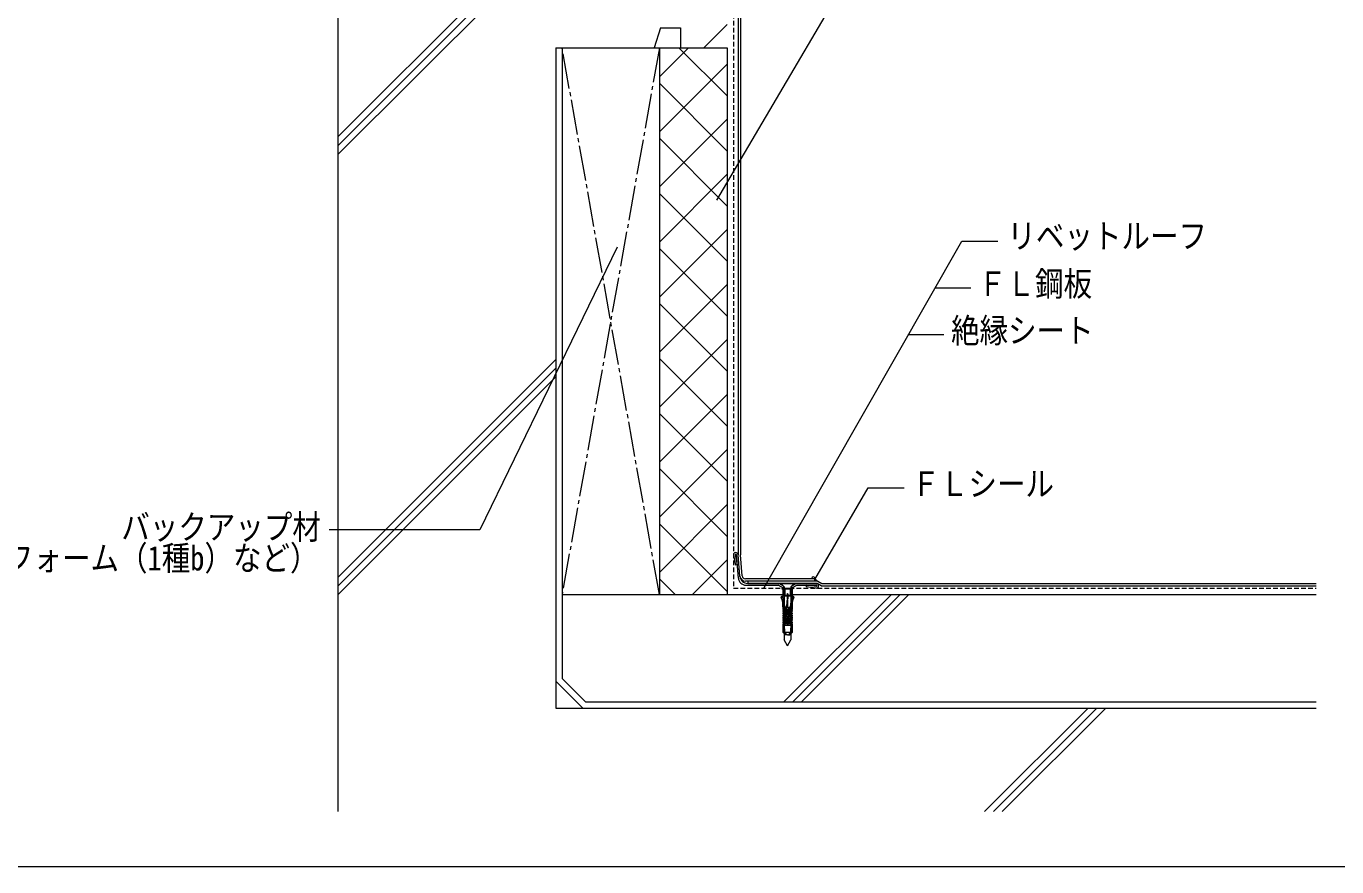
# Model space of a CAD drawing. Units: millimetres, scale not verified. Extents: x -1025 to 1025, y -485 to 485.
# Drawn here: x -513 to 328, y -485 to 55 of the extents above; entities that cross this region are included whole.
import ezdxf
from ezdxf.enums import TextEntityAlignment as Align

# ---------------------------------------------------------------- set-up
doc = ezdxf.new("R2010")
doc.units = ezdxf.units.MM
doc.header["$LTSCALE"] = 2.5
doc.linetypes.add('CHAIN2', pattern=[12, 9, -1, 1, -1])
doc.linetypes.add('DASHED1', pattern=[1.8, 1.2, -0.6])
for name, color, linetype, lineweight in [('0-0', 7, 'Continuous', 18), ('1-0', 4, 'Continuous', 9), ('3-0', 5, 'Continuous', 18), ('4-0', 134, 'Continuous', 18), ('5-0', 2, 'Continuous', 18), ('6-0', 4, 'Continuous', 9), ('8-0', 4, 'Continuous', 9), ('E-0', 7, 'Continuous', 18)]:
    doc.layers.add(name, color=color, linetype=linetype, lineweight=lineweight)
doc.styles.add('ＭＳ ゴシック', font='')
doc.styles.get('ＭＳ ゴシック').set_extended_font_data('MS Gothic')

msp = doc.modelspace()

# ---------------------------------------------------------------- linework, layer by layer
at = {"layer": '0-0'}
for p, q in [((-312.935, 182.297), (-312.935, -449.56)), ((-312.935, -16.294), (-123.234, 173.407)), ((-312.935, -21.951), (-117.83, 173.154)), ((-312.935, -27.608), (-112.426, 172.901)), ((-105.672, 53.665), (-109.907, 40.96)), ((-77.935, 40.96), (-62.935, 55.96)), ((-172.935, 40.96), (-172.935, -383.04)), ((-172.935, 40.96), (-97.935, 40.96)), ((-106.435, 40.96), (-106.435, -310.041)), ((-106.435, 40.96), (-62.935, 40.96)), ((-86.936, 40.96), (-77.935, 40.96)), ((-62.935, 40.96), (-62.935, -310.041)), ((-312.935, -299.137), (-172.935, -159.137)), ((-312.935, -304.794), (-172.935, -164.794)), ((-312.935, -310.451), (-172.935, -170.451)), ((-168.936, -310.041), (-27.252, -310.041)), ((-26.498, -379.04), (42.503, -310.041)), ((-21.13, -310.041), (315.333, -310.041)), ((-20.84, -379.04), (48.16, -310.041)), ((-15.184, -379.04), (53.816, -310.041)), ((-172.935, -383.04), (315.333, -383.04)), ((102.327, -449.56), (168.846, -383.04)), ((107.984, -449.56), (174.503, -383.04)), ((113.641, -449.56), (180.16, -383.04))]:
    msp.add_line(p, q, dxfattribs=at)
msp.add_lwpolyline([(-105.672, 53.665), (-92.968, 53.665), (-92.968, 40.96)], dxfattribs=at)
at = {"layer": '1-0', "color": 3, "lineweight": 18}
for p, q in [((-54.436, 160.435), (-54.436, -284.611)), ((-55.935, 159.834), (-55.935, -284.676)), ((-172.935, 40.96), (-172.935, -365.697)), ((-168.936, 40.96), (-168.936, -364.04)), ((-54.74, -298.346), (-55.935, -284.676)), ((-53.245, -298.215), (-54.436, -284.611)), ((-6.851, -300.041), (-51.253, -300.041)), ((-4.789, -301.541), (-51.253, -301.541)), ((-49.747, -301.541), (-49.747, -303.041)), ((-6.851, -300.041), (-6.851, -301.541)), ((-4.789, -301.541), (-2.191, -303.041)), ((-2.593, -304.541), (315.333, -304.541)), ((-2.191, -303.041), (315.333, -303.041)), ((-168.936, -364.04), (-153.935, -379.04)), ((-153.935, -379.04), (315.333, -379.04))]:
    msp.add_line(p, q, dxfattribs=at)
at = {"layer": '1-0', "color": 3, "linetype": 'DASHED1', "lineweight": 18}
for p, q in [((-58.936, 157.184), (-58.936, -306.041)), ((-58.936, -306.041), (315.333, -306.041))]:
    msp.add_line(p, q, dxfattribs=at)
at = {"layer": '1-0', "color": 3, "lineweight": 18}
for points in [[(-2.593, -304.541), (-5.191, -303.041), (-49.747, -303.041)], [(-172.935, -365.697), (-155.592, -383.04), (315.333, -383.04)]]:
    msp.add_lwpolyline(points, dxfattribs=at)
for radius in [3.5, 2]:
    msp.add_arc((-51.253, -298.041), radius, 185, 270, dxfattribs=at)
at = {"layer": '3-0'}
for centre, radius, start, end in [((-7.55, -300.005), 1.156, 19.679, 181.77), ((-3.724, -299.356), 2.749, 185.414, 220.908), ((-4.846, -300.458), 1.184, 216.133, 246.114)]:
    msp.add_arc(centre, radius, start, end, dxfattribs=at)
at = {"layer": '4-0', "linetype": 'CHAIN2'}
for p, q in [((-106.435, 40.96), (-168.936, -310.041)), ((-106.435, -310.041), (-168.936, 40.96))]:
    msp.add_line(p, q, dxfattribs=at)
at = {"layer": '4-0'}
for p, q in [((-106.435, 22.272), (-87.748, 40.96)), ((-62.935, 10.024), (-93.871, 40.96)), ((-106.435, -13.083), (-62.935, 30.417)), ((-62.935, -25.331), (-106.435, 18.169)), ((-106.435, -48.438), (-62.935, -4.939)), ((-62.935, -60.686), (-106.435, -17.186)), ((-106.435, -83.794), (-62.935, -40.294)), ((-62.935, -96.042), (-106.435, -52.542)), ((-106.435, -119.149), (-62.935, -75.649)), ((-62.935, -131.397), (-106.435, -87.897)), ((-106.435, -154.505), (-62.935, -111.005)), ((-62.935, -166.752), (-106.435, -123.252)), ((-106.435, -189.86), (-62.935, -146.36)), ((-62.935, -202.108), (-106.435, -158.608)), ((-106.435, -225.215), (-62.935, -181.715)), ((-62.935, -237.463), (-106.435, -193.963)), ((-106.435, -260.57), (-62.935, -217.07)), ((-62.935, -272.818), (-106.435, -229.319)), ((-106.435, -295.926), (-62.935, -252.426)), ((-62.935, -308.174), (-106.435, -264.674)), ((-85.195, -310.041), (-62.935, -287.781)), ((-96.424, -310.041), (-106.435, -300.029))]:
    msp.add_line(p, q, dxfattribs=at)
at = {"layer": '5-0'}
for p, q in [((-58.93, -284.873), (-57.566, -291.278)), ((-57.835, -284.731), (-56.49, -291.049)), ((-55.736, -299.576), (-57.037, -284.707)), ((-54.728, -298.476), (-55.941, -284.611)), ((-56.49, -291.049), (-57.566, -291.278)), ((-50.755, -304.14), (-30.131, -304.14)), ((-49.747, -303.041), (-5.691, -303.041)), ((-26.84, -306.041), (-30.131, -304.14)), ((-26.84, -304.77), (-29.836, -303.041)), ((-26.84, -304.77), (-26.84, -306.041)), ((-21.542, -304.77), (-18.546, -303.041)), ((-21.542, -306.041), (-18.251, -304.14)), ((-21.542, -304.77), (-21.542, -306.041)), ((-18.251, -304.14), (-5.691, -304.14)), ((-12.057, -304.149), (-12.191, -305.24)), ((-5.691, -306.041), (-12.191, -305.24)), ((-5.645, -304.938), (-12.057, -304.149))]:
    msp.add_line(p, q, dxfattribs=at)
for centre, radius, start, end in [((-57.435, -284.742), 1.5, 5, 185), ((-57.435, -284.742), 0.4, 5, 178.406), ((-50.755, -299.14), 5, 185, 270), ((-49.747, -298.041), 5, 185, 270), ((-5.691, -304.541), 1.5, 270, 90), ((-5.691, -304.541), 0.4, 276.594, 90)]:
    msp.add_arc(centre, radius, start, end, dxfattribs=at)
at = {"layer": '6-0'}
for p, q in [((-26.366, -305.244), (-28.57, -303.041)), ((-19.812, -303.041), (-28.57, -303.041)), ((-27.773, -306.041), (-24.192, -306.041)), ((-27.773, -306.041), (-27.773, -306.221)), ((-27.773, -306.221), (-27.252, -306.731)), ((-24.192, -306.221), (-27.773, -306.221)), ((-26.724, -306.731), (-27.252, -306.731)), ((-27.252, -306.731), (-27.252, -310.601)), ((-27.191, -311.2), (-27.191, -311.395)), ((-24.497, -310.861), (-27.099, -310.861)), ((-27.099, -310.861), (-27.099, -310.986)), ((-27.099, -310.986), (-24.497, -310.986)), ((-26.724, -306.221), (-25.911, -306.731)), ((-26.724, -306.221), (-26.724, -310.541)), ((-26.724, -309.139), (-25.911, -310.541)), ((-25.911, -310.541), (-26.724, -310.541)), ((-26.366, -305.244), (-26.366, -339.273)), ((-25.911, -306.731), (-25.911, -310.541)), ((-24.497, -309.88), (-24.497, -312.88)), ((-24.192, -306.041), (-20.61, -306.041)), ((-24.192, -306.221), (-20.61, -306.221)), ((-23.885, -309.88), (-23.885, -312.88)), ((-21.283, -310.861), (-23.885, -310.861)), ((-23.885, -310.986), (-21.283, -310.986)), ((-22.472, -306.731), (-22.472, -310.541)), ((-21.659, -309.139), (-22.472, -310.541)), ((-22.472, -310.541), (-21.659, -310.541)), ((-22.017, -305.245), (-19.812, -303.041)), ((-22.017, -305.245), (-22.017, -339.273)), ((-21.659, -306.221), (-21.659, -310.541)), ((-21.13, -306.731), (-21.659, -306.731)), ((-21.283, -310.861), (-21.283, -310.986)), ((-21.191, -311.2), (-21.191, -311.395)), ((-21.13, -306.731), (-21.13, -310.601)), ((-27.191, -318.101), (-27.191, -319.481)), ((-26.487, -318.101), (-27.191, -318.101)), ((-27.191, -319.481), (-26.785, -320.17)), ((-26.081, -318.281), (-25.172, -318.281)), ((-25.997, -319.721), (-25.416, -319.721)), ((-25.416, -324.64), (-25.416, -319.704)), ((-24.804, -318.76), (-24.804, -319.704)), ((-24.804, -324.64), (-24.804, -319.704)), ((-24.804, -319.721), (-23.579, -319.721)), ((-24.517, -318.281), (-22.302, -318.281)), ((-24.497, -315.993), (-24.497, -313.9)), ((-23.885, -315.993), (-23.885, -313.9)), ((-23.579, -318.76), (-23.579, -323.697)), ((-22.967, -318.76), (-22.967, -323.697)), ((-22.967, -323.697), (-22.967, -318.76)), ((-22.967, -319.721), (-22.385, -319.721)), ((-21.896, -318.101), (-21.191, -318.101)), ((-21.191, -319.481), (-21.598, -320.17)), ((-21.191, -318.101), (-21.191, -319.481)), ((-27.191, -320.44), (-25.997, -320.44)), ((-27.191, -320.44), (-27.191, -320.921)), ((-27.191, -320.921), (-25.997, -320.921)), ((-27.191, -320.921), (-26.785, -321.611)), ((-27.191, -321.88), (-27.191, -322.361)), ((-27.191, -321.88), (-25.997, -321.88)), ((-27.191, -322.361), (-25.997, -322.361)), ((-27.191, -322.361), (-26.785, -323.05)), ((-27.191, -323.321), (-27.191, -323.8)), ((-27.191, -323.321), (-25.997, -323.321)), ((-27.191, -323.8), (-25.997, -323.8)), ((-27.191, -323.8), (-26.785, -324.49)), ((-27.191, -324.76), (-27.191, -325.24)), ((-27.191, -324.76), (-25.997, -324.76)), ((-27.191, -325.24), (-25.997, -325.24)), ((-27.191, -325.24), (-26.785, -325.93)), ((-27.191, -326.2), (-27.191, -326.68)), ((-27.191, -326.2), (-25.997, -326.2)), ((-27.191, -326.68), (-25.997, -326.68)), ((-27.191, -326.68), (-26.785, -327.371)), ((-27.191, -327.64), (-27.191, -328.12)), ((-27.191, -327.64), (-25.997, -327.64)), ((-27.191, -328.12), (-25.997, -328.12)), ((-27.191, -328.12), (-26.785, -328.811)), ((-25.997, -320.2), (-25.416, -320.2)), ((-25.997, -321.161), (-25.416, -321.161)), ((-25.997, -321.641), (-25.416, -321.641)), ((-25.997, -322.601), (-25.416, -322.601)), ((-25.997, -323.081), (-25.416, -323.081)), ((-25.997, -324.04), (-25.416, -324.04)), ((-25.997, -324.52), (-25.416, -324.52)), ((-25.997, -325.481), (-24.04, -325.481)), ((-25.997, -325.96), (-24.245, -325.96)), ((-25.997, -326.921), (-24.47, -326.921)), ((-25.997, -327.4), (-24.497, -327.4)), ((-24.804, -320.2), (-23.579, -320.2)), ((-24.804, -321.161), (-23.579, -321.161)), ((-24.804, -321.641), (-23.579, -321.641)), ((-24.804, -322.601), (-23.579, -322.601)), ((-24.804, -323.081), (-23.579, -323.081)), ((-24.804, -324.04), (-23.595, -324.04)), ((-24.804, -324.52), (-23.672, -324.52)), ((-24.497, -327.408), (-24.497, -329.5)), ((-23.885, -327.4), (-22.385, -327.4)), ((-23.885, -327.408), (-23.885, -329.5)), ((-23.853, -326.921), (-22.385, -326.921)), ((-23.589, -325.96), (-22.385, -325.96)), ((-23.579, -324.64), (-23.579, -323.697)), ((-23.357, -325.481), (-22.385, -325.481)), ((-23.047, -324.52), (-22.385, -324.52)), ((-22.981, -324.04), (-22.385, -324.04)), ((-22.967, -320.2), (-22.385, -320.2)), ((-22.967, -321.161), (-22.385, -321.161)), ((-22.967, -321.641), (-22.385, -321.641)), ((-22.967, -322.601), (-22.385, -322.601)), ((-22.967, -323.081), (-22.385, -323.081)), ((-21.191, -320.44), (-22.385, -320.44)), ((-21.191, -320.921), (-22.385, -320.921)), ((-21.191, -321.88), (-22.385, -321.88)), ((-21.191, -323.321), (-22.385, -323.321)), ((-21.191, -324.76), (-22.385, -324.76)), ((-21.191, -326.2), (-22.385, -326.2)), ((-21.191, -327.64), (-22.385, -327.64)), ((-21.191, -320.921), (-21.598, -321.611)), ((-21.191, -322.361), (-21.598, -323.05)), ((-21.191, -323.8), (-21.598, -324.49)), ((-21.191, -325.24), (-21.598, -325.93)), ((-21.191, -326.68), (-21.598, -327.371)), ((-21.191, -328.12), (-21.598, -328.811)), ((-21.191, -320.44), (-21.191, -320.921)), ((-27.191, -329.081), (-27.191, -334.24)), ((-27.191, -329.081), (-25.997, -329.081)), ((-27.191, -334.24), (-25.65, -336.041)), ((-27.191, -334.24), (-26.556, -334.24)), ((-26.509, -331.993), (-26.556, -332.201)), ((-26.556, -332.201), (-26.556, -334.24)), ((-26.556, -334.24), (-25.45, -336.041)), ((-26.297, -331.841), (-26.509, -331.993)), ((-26.085, -331.993), (-26.297, -331.841)), ((-26.037, -332.201), (-26.085, -331.993)), ((-26.037, -332.201), (-26.037, -334.24)), ((-26.037, -334.24), (-24.93, -336.041)), ((-26.037, -334.24), (-22.346, -334.24)), ((-25.997, -328.361), (-24.497, -328.361)), ((-25.997, -328.841), (-24.497, -328.841)), ((-25.997, -329.8), (-22.385, -329.8)), ((-24.192, -336.041), (-25.65, -336.041)), ((-24.192, -336.041), (-22.733, -336.041)), ((-23.885, -328.361), (-22.385, -328.361)), ((-23.885, -328.841), (-22.385, -328.841)), ((-22.346, -334.24), (-23.453, -336.041)), ((-21.826, -334.24), (-22.933, -336.041)), ((-21.191, -334.24), (-22.733, -336.041)), ((-21.191, -329.081), (-22.385, -329.081)), ((-22.298, -331.993), (-22.346, -332.201)), ((-22.346, -332.201), (-22.346, -334.24)), ((-22.086, -331.841), (-22.298, -331.993)), ((-21.874, -331.993), (-22.086, -331.841)), ((-21.826, -332.201), (-21.874, -331.993)), ((-21.826, -332.201), (-21.826, -334.24)), ((-21.826, -334.24), (-21.191, -334.24)), ((-21.191, -329.081), (-21.191, -334.24)), ((-24.192, -343.04), (-26.366, -339.273)), ((-24.192, -343.04), (-22.017, -339.273))]:
    msp.add_line(p, q, dxfattribs=at)
for points in [[(-21.659, -306.221), (-22.472, -306.731), (-25.911, -306.731)], [(-20.61, -306.041), (-20.61, -306.221), (-21.13, -306.731)], [(-27.191, -319.481), (-25.997, -319.481), (-25.997, -329.8)], [(-21.191, -319.481), (-22.385, -319.481), (-22.385, -329.8)], [(-21.191, -321.88), (-21.191, -322.361), (-22.385, -322.361)], [(-21.191, -323.321), (-21.191, -323.8), (-22.385, -323.8)], [(-21.191, -324.76), (-21.191, -325.24), (-22.385, -325.24)], [(-21.191, -326.2), (-21.191, -326.68), (-22.385, -326.68)], [(-21.191, -327.64), (-21.191, -328.12), (-22.385, -328.12)]]:
    msp.add_lwpolyline(points, dxfattribs=at)
for centre, major_axis, start_param, end_param in [((-27.803, -311.789), (-0.477, 0.11), 3.8139161, 6.9554881), ((-26.947, -310.601), (-0.306, 0), 6.2831853, 7.3303829), ((-26.885, -311.2), (-0.306, 0), 5.4877865, 6.2831853), ((-24.192, -309.88), (-0.306, 0), 3.1415927, 6.2831853), ((-21.498, -311.2), (-0.306, 0), 3.1415927, 3.9369915), ((-21.436, -310.601), (-0.306, 0), 2.0943951, 3.1415927), ((-20.58, -311.789), (-0.477, -0.11), 2.4692753, 5.6108777), ((-37.181, -317.133), (-10.141, 2.341), 3.2780964, 3.9003716), ((-38.433, -316.737), (-11.036, 2.548), 3.2499125, 3.8139058), ((-38.433, -316.737), (-11.991, 2.768), 3.2791494, 3.8139058), ((-46.201, -318.101), (-20.204, 0), 3.1415927, 3.4870842), ((-26.242, -318.101), (-0.245, 0), 4.4691437, 9.424778), ((-20.977, -319.704), (-4.439, 0), 5.8073031, 6.2831853), ((-25.11, -318.76), (-0.306, 0), 3.1415927, 5.1486912), ((-28.324, -315.993), (-3.826, 0), 2.6657104, 3.1415927), ((-20.977, -319.704), (-3.826, 0), 5.8072797, 6.2831853), ((-24.192, -312.88), (-0.306, 0), 6.2831853, 9.424778), ((-24.192, -313.9), (-0.306, 0), 3.1415927, 6.2831853), ((-20.059, -315.993), (-4.439, 0), 6.2831853, 6.6567442), ((-28.324, -315.993), (-4.439, 0), 2.6657305, 3.1415927), ((-23.273, -318.76), (-0.306, 0), 3.1415927, 6.2831853), ((-27.406, -319.704), (-4.439, 0), 3.1415927, 3.4247479), ((-9.95, -316.737), (-11.991, -2.768), 5.6108724, 6.1456286), ((-2.181, -318.101), (-20.204, 0), 5.9376937, 6.2831853), ((-22.14, -318.101), (-0.245, 0), 6.2831853, 11.2388195), ((-9.95, -316.737), (-11.396, -2.631), 5.5704903, 6.1709635), ((-9.95, -316.737), (-11.396, -2.631), 5.5704903, 6.1709635), ((-9.95, -316.737), (-11.036, -2.548), 5.6108724, 6.1748655), ((-26.944, -320.26), (-0.184, 0), 1.5707963, 3.6651914), ((-26.944, -321.701), (-0.184, 0), 1.5707963, 3.6651914), ((-26.944, -323.141), (-0.184, 0), 1.5707963, 3.6651914), ((-26.944, -324.581), (-0.184, 0), 1.5707963, 3.6651914), ((-26.944, -326.02), (-0.184, 0), 1.5707963, 3.6651914), ((-26.944, -327.46), (-0.184, 0), 1.5707963, 3.6651914), ((-20.977, -323.697), (-4.439, 0), 6.2831853, 6.5663389), ((-25.11, -324.64), (-0.306, 0), 6.2831853, 9.424778), ((-20.059, -327.408), (-4.439, 0), 5.8073232, 6.2831853), ((-28.324, -327.408), (-4.439, 0), 3.1415927, 3.5151516), ((-27.406, -323.697), (-3.826, 0), 2.6656871, 3.1415927), ((-20.059, -327.408), (-3.826, 0), 5.8073031, 6.2831853), ((-23.273, -324.64), (-0.306, 0), 6.2831853, 8.2902914), ((-27.406, -323.697), (-4.439, 0), 2.6657104, 3.1415927), ((-21.439, -320.26), (-0.184, 0), 5.7595865, 7.8539816), ((-21.439, -321.701), (-0.184, 0), 5.7595865, 7.8539816), ((-21.439, -323.141), (-0.184, 0), 5.7595865, 7.8539816), ((-21.439, -324.581), (-0.184, 0), 5.7595865, 7.8539816), ((-21.439, -326.02), (-0.184, 0), 5.7595865, 7.8539816), ((-21.439, -327.46), (-0.184, 0), 5.7595865, 7.8539816), ((-26.944, -328.901), (-0.184, 0), 1.5707963, 3.6651914), ((-24.192, -329.5), (-0.306, 0), 6.2831853, 9.424778), ((-21.439, -328.901), (-0.184, 0), 5.7595865, 7.8539816)]:
    msp.add_ellipse(centre, major_axis=major_axis, ratio=0.98, start_param=start_param, end_param=end_param, dxfattribs=at)
at = {"layer": '8-0'}
msp.add_lwpolyline([(1025, 430), (1025, -485), (-1025, -485), (-1025, 430)], close=True, dxfattribs=at)
at = {"layer": 'E-0'}
for p, q in [((-69.497, -56.873), (73.463, 186.412)), ((-39.283, -306.041), (87.736, -83.237)), ((87.736, -83.237), (110.83, -83.237)), ((-133.466, -87.103), (-221.832, -268.674)), ((70.415, -113.237), (93.509, -113.237)), ((53.095, -143.237), (76.189, -143.237)), ((-221.832, -268.674), (-318.4, -268.674))]:
    msp.add_line(p, q, dxfattribs=at)
msp.add_lwpolyline([(-6.688, -300.483), (27.658, -241.66), (50.752, -241.66)], dxfattribs=at)

# ---------------------------------------------------------------- texts
at = {"layer": 'E-0', "style": 'ＭＳ ゴシック', "width": 0.85}
for s, p in [('リベットルーフ', (117.006, -92.522)), ('ＦＬ鋼板', (98.141, -123.233)), ('絶縁シート', (80.821, -153.233)), ('ＦＬシール', (55.384, -251.656)), ('バックアップ材', (-451.958, -279.405)), ('（ポリスチレンフォーム（1種b）など）', (-654.801, -299.405))]:
    msp.add_text(s, height=15.79, dxfattribs=at).set_placement(p, align=Align.BOTTOM_LEFT)

doc.saveas('drawing.dxf')
